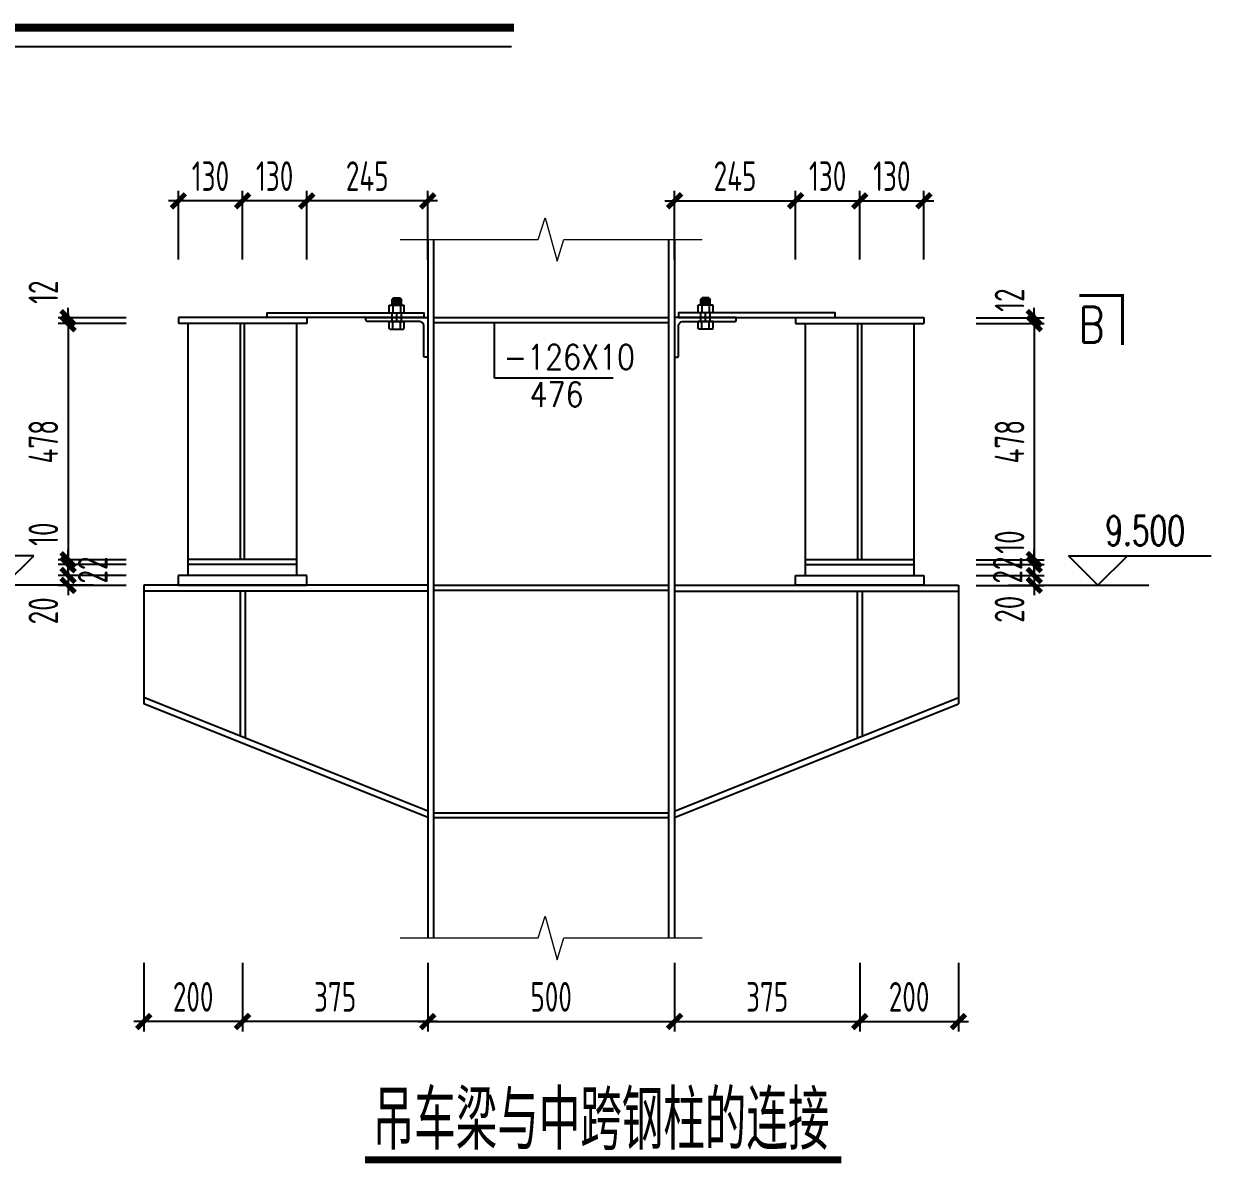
# Model space of a CAD drawing. Extents: x -1389621 to 57380, y -92505 to 283644.
# Drawn here: x -285983 to -273958, y 9654 to 21191 of the extents above; entities that cross this region are included whole.
import ezdxf

# ---------------------------------------------------------------- set-up
doc = ezdxf.new("R2010")
doc.units = 0
doc.header["$LTSCALE"] = 100
doc.header["$MEASUREMENT"] = 0
doc.linetypes.add('CENTER', pattern=[50.8, 31.75, -6.35, 6.35, -6.35])
doc.layers.get('0').update_dxf_attribs({"linetype": 'CONTINUOUS'})
doc.layers.get('Defpoints').update_dxf_attribs({"linetype": 'CONTINUOUS'})
for name, color, linetype in [('10', 7, 'CONTINUOUS'), ('20', 2, 'CONTINUOUS'), ('AXIS', 3, 'CONTINUOUS'), ('C', 6, 'CENTER'), ('D', 2, 'CONTINUOUS'), ('DIM', 3, 'CONTINUOUS'), ('DIM_ELEV', 3, 'CONTINUOUS'), ('DIM_SYMB', 3, 'CONTINUOUS'), ('G', 1, 'CONTINUOUS'), ('L', 7, 'CONTINUOUS'), ('M_Prof', 2, 'CONTINUOUS'), ('钢板标注', 253, 'CONTINUOUS')]:
    doc.layers.add(name, color=color, linetype=linetype)
doc.layers.add('PUB_TEXT', color=7, linetype='CONTINUOUS', lineweight=15)
doc.layers.add('THIN', color=7, linetype='CONTINUOUS', lineweight=0)
doc.styles.add('_HZTXT', font='txt.shx', dxfattribs={"width": 0.7, "bigfont": 'HZTXT.shx'})
doc.styles.add('_TCH_DIM', font='SIMPLEX', dxfattribs={"bigfont": 'GBCBIG'})
doc.styles.add('HZJ', font='simplex.shx', dxfattribs={"width": 0.7, "bigfont": 'fjktxt.shx'})
doc.styles.get("Standard").update_dxf_attribs({"font": 'txt', "height": 3, "bigfont": 'hztxt'})
doc.styles.add('TSSD_Dimension', font='tssdeng.shx', dxfattribs={"width": 0.7, "bigfont": 'hztxt.shx'})
doc.dimstyles.new('TSSD_100_100', dxfattribs={"dimtxt": 300, "dimasz": 100, "dimexe": 100, "dimexo": 250, "dimgap": 100, "dimtad": 1, "dimdec": 0, "dimzin": 0, "dimdsep": 46, "dimtxsty": 'TSSD_Dimension', "dimblk": 'ARCHTICK', "dimblk1": 'ARCHTICK', "dimblk2": 'ARCHTICK', "dimcen": 0, "dimdle": 100, "dimclrt": 7, "dimadec": 0, "dimazin": 0, "dimtfac": 1, "dimtdec": 0, "dimtix": 1, "dimtmove": 2, "dimatfit": 3, "dimfxl": 0, "dimtolj": 1, "dimtzin": 0, "dimarcsym": 0})

# ---------------------------------------------------------------- blocks, each defined once
blk = doc.blocks.new('_ArchTick')
at = {"color": 0, "linetype": 'ByBlock'}
blk.add_lwpolyline([(-0.71, -0.71, 0.5, 0.5, 0), (0.71, 0.71, 0.5, 0.5, 0)], format="xyseb", dxfattribs=at)
blk = doc.blocks.new('*D2360')
at = {"layer": 'Defpoints', "color": 0, "ltscale": 100}
for p in [(-281893, 11935), (-279393, 11935), (-279393, 11089)]:
    blk.add_point(p, dxfattribs=at)
at = {"layer": 'DIM', "color": 0, "lineweight": -2, "ltscale": 100}
for p, q in [((-281893, 11685), (-281893, 10989)), ((-279393, 11685), (-279393, 10989)), ((-281993, 11089), (-279293, 11089))]:
    blk.add_line(p, q, dxfattribs=at)
at = {"layer": 'DIM', "color": 0, "lineweight": -2, "ltscale": 100, "xscale": 100, "yscale": 100, "zscale": 100, "rotation": 180}
blk.add_blockref('_ArchTick', (-281893, 11089), dxfattribs=at)
at = {"layer": 'DIM', "color": 0, "lineweight": -2, "ltscale": 100, "xscale": 100, "yscale": 100, "zscale": 100}
blk.add_blockref('_ArchTick', (-279393, 11089), dxfattribs=at)
at = {"layer": 'DIM', "color": 7, "ltscale": 100, "insert": (-280643, 11339), "char_height": 300, "attachment_point": 5, "style": 'TSSD_Dimension'}
blk.add_mtext('\\A1;500', dxfattribs=at)
blk = doc.blocks.new('*D2361')
at = {"layer": 'Defpoints', "color": 0, "ltscale": 100}
for p in [(-277518, 11935), (-276518, 11935), (-276518, 11089)]:
    blk.add_point(p, dxfattribs=at)
at = {"layer": 'DIM', "color": 0, "lineweight": -2, "ltscale": 100}
for p, q in [((-277518, 11685), (-277518, 10989)), ((-276518, 11685), (-276518, 10989)), ((-277618, 11089), (-276418, 11089))]:
    blk.add_line(p, q, dxfattribs=at)
at = {"layer": 'DIM', "color": 0, "lineweight": -2, "ltscale": 100, "xscale": 100, "yscale": 100, "zscale": 100, "rotation": 180}
blk.add_blockref('_ArchTick', (-277518, 11089), dxfattribs=at)
at = {"layer": 'DIM', "color": 0, "lineweight": -2, "ltscale": 100, "xscale": 100, "yscale": 100, "zscale": 100}
blk.add_blockref('_ArchTick', (-276518, 11089), dxfattribs=at)
at = {"layer": 'DIM', "color": 7, "ltscale": 100, "insert": (-277018, 11339), "char_height": 300, "attachment_point": 5, "style": 'TSSD_Dimension'}
blk.add_mtext('\\A1;200', dxfattribs=at)
blk = doc.blocks.new('*D2362')
at = {"layer": 'Defpoints', "color": 0, "ltscale": 100}
for p in [(-279393, 11935), (-277518, 11935), (-277518, 11089)]:
    blk.add_point(p, dxfattribs=at)
at = {"layer": 'DIM', "color": 0, "lineweight": -2, "ltscale": 100}
for p, q in [((-279393, 11685), (-279393, 10989)), ((-277518, 11685), (-277518, 10989)), ((-279493, 11089), (-277418, 11089))]:
    blk.add_line(p, q, dxfattribs=at)
at = {"layer": 'DIM', "color": 0, "lineweight": -2, "ltscale": 100, "xscale": 100, "yscale": 100, "zscale": 100, "rotation": 180}
blk.add_blockref('_ArchTick', (-279393, 11089), dxfattribs=at)
at = {"layer": 'DIM', "color": 0, "lineweight": -2, "ltscale": 100, "xscale": 100, "yscale": 100, "zscale": 100}
blk.add_blockref('_ArchTick', (-277518, 11089), dxfattribs=at)
at = {"layer": 'DIM', "color": 7, "ltscale": 100, "insert": (-278455, 11339), "char_height": 300, "attachment_point": 5, "style": 'TSSD_Dimension'}
blk.add_mtext('\\A1;375', dxfattribs=at)
blk = doc.blocks.new('A$C14090232')
for p, q in [((8, 316), (0, 309)), ((0, 309), (0, 241)), ((151, 241), (0, 241)), ((144, 316), (8, 316)), ((28, 241), (28, 151)), ((38, 316), (38, 241)), ((113, 316), (113, 241)), ((122, 241), (122, 151)), ((144, 316), (151, 309)), ((151, 309), (151, 241)), ((151, 151), (0, 151)), ((0, 151), (0, 75)), ((38, 75), (38, 151)), ((113, 75), (113, 151)), ((151, 151), (151, 75)), ((151, 75), (0, 75)), ((28, 75), (28, 14)), ((28, 14), (42, 0)), ((108, 0), (122, 14)), ((122, 75), (122, 14)), ((108, 0), (42, 0))]:
    blk.add_line(p, q)
for centre, start, end in [((33, 311), 1.7003, 89.2698), ((43, 311), 90.7302, 178.2997), ((108, 311), 1.7003, 89.2698), ((118, 311), 90.7302, 178.2997), ((33, 80), 270.7302, 358.2997), ((43, 80), 181.7003, 269.2698), ((108, 80), 270.7302, 358.2997), ((118, 80), 181.7003, 269.2698)]:
    blk.add_arc(centre, 4.97, start, end)
at = {"layer": 'C'}
blk.add_line((75, 241), (75, 151), dxfattribs=at)
at = {"layer": 'D'}
for p, q in [((122, 71), (28, 71)), ((122, 61), (28, 61)), ((122, 52), (28, 52)), ((122, 42), (28, 42)), ((122, 33), (28, 33)), ((122, 24), (28, 24)), ((122, 14), (28, 14))]:
    blk.add_line(p, q, dxfattribs=at)
blk = doc.blocks.new('*D2363')
at = {"layer": 'Defpoints', "color": 0, "ltscale": 100}
for p in [(-276868, 19398), (-277518, 18555), (-276868, 18555)]:
    blk.add_point(p, dxfattribs=at)
at = {"layer": 'DIM', "color": 0, "lineweight": -2, "ltscale": 100}
for p, q in [((-277518, 18805), (-277518, 19498)), ((-276868, 18805), (-276868, 19498)), ((-277618, 19398), (-276768, 19398))]:
    blk.add_line(p, q, dxfattribs=at)
at = {"layer": 'DIM', "color": 0, "lineweight": -2, "ltscale": 100, "xscale": 100, "yscale": 100, "zscale": 100, "rotation": 180}
blk.add_blockref('_ArchTick', (-277518, 19398), dxfattribs=at)
at = {"layer": 'DIM', "color": 0, "lineweight": -2, "ltscale": 100, "xscale": 100, "yscale": 100, "zscale": 100}
blk.add_blockref('_ArchTick', (-276868, 19398), dxfattribs=at)
at = {"layer": 'DIM', "color": 7, "ltscale": 100, "insert": (-277193, 19648), "char_height": 300, "attachment_point": 5, "style": 'TSSD_Dimension'}
blk.add_mtext('\\A1;130', dxfattribs=at)
blk = doc.blocks.new('*D2364')
at = {"layer": 'Defpoints', "color": 0, "ltscale": 100}
for p in [(-277518, 19398), (-278168, 18555), (-277518, 18555)]:
    blk.add_point(p, dxfattribs=at)
at = {"layer": 'DIM', "color": 0, "lineweight": -2, "ltscale": 100}
for p, q in [((-278168, 18805), (-278168, 19498)), ((-277518, 18805), (-277518, 19498)), ((-278268, 19398), (-277418, 19398))]:
    blk.add_line(p, q, dxfattribs=at)
at = {"layer": 'DIM', "color": 0, "lineweight": -2, "ltscale": 100, "xscale": 100, "yscale": 100, "zscale": 100, "rotation": 180}
blk.add_blockref('_ArchTick', (-278168, 19398), dxfattribs=at)
at = {"layer": 'DIM', "color": 0, "lineweight": -2, "ltscale": 100, "xscale": 100, "yscale": 100, "zscale": 100}
blk.add_blockref('_ArchTick', (-277518, 19398), dxfattribs=at)
at = {"layer": 'DIM', "color": 7, "ltscale": 100, "insert": (-277843, 19648), "char_height": 300, "attachment_point": 5, "style": 'TSSD_Dimension'}
blk.add_mtext('\\A1;130', dxfattribs=at)
blk = doc.blocks.new('*D2365')
at = {"layer": 'Defpoints', "color": 0, "ltscale": 100}
for p in [(-278168, 19398), (-279393, 18555), (-278168, 18555)]:
    blk.add_point(p, dxfattribs=at)
at = {"layer": 'DIM', "color": 0, "lineweight": -2, "ltscale": 100}
for p, q in [((-279393, 18805), (-279393, 19498)), ((-278168, 18805), (-278168, 19498)), ((-279493, 19398), (-278068, 19398))]:
    blk.add_line(p, q, dxfattribs=at)
at = {"layer": 'DIM', "color": 0, "lineweight": -2, "ltscale": 100, "xscale": 100, "yscale": 100, "zscale": 100, "rotation": 180}
blk.add_blockref('_ArchTick', (-279393, 19398), dxfattribs=at)
at = {"layer": 'DIM', "color": 0, "lineweight": -2, "ltscale": 100, "xscale": 100, "yscale": 100, "zscale": 100}
blk.add_blockref('_ArchTick', (-278168, 19398), dxfattribs=at)
at = {"layer": 'DIM', "color": 7, "ltscale": 100, "insert": (-278781, 19648), "char_height": 300, "attachment_point": 5, "style": 'TSSD_Dimension'}
blk.add_mtext('\\A1;245', dxfattribs=at)
blk = doc.blocks.new('*D2366')
at = {"layer": 'Defpoints', "color": 0, "ltscale": 100}
for p in [(-276588, 18215), (-276588, 18155), (-275751, 18155)]:
    blk.add_point(p, dxfattribs=at)
at = {"layer": 'DIM', "color": 0, "lineweight": -2, "ltscale": 100}
for p, q in [((-275751, 18215), (-275751, 18315)), ((-276338, 18215), (-275651, 18215)), ((-275751, 18215), (-275751, 18155)), ((-276338, 18155), (-275651, 18155)), ((-275751, 18155), (-275751, 18055))]:
    blk.add_line(p, q, dxfattribs=at)
at = {"layer": 'DIM', "color": 0, "lineweight": -2, "ltscale": 100, "xscale": 100, "yscale": 100, "zscale": 100}
for p, rotation in [((-275751, 18215), 270), ((-275751, 18155), 90)]:
    blk.add_blockref('_ArchTick', p, dxfattribs=dict(at, rotation=rotation))
at = {"layer": 'DIM', "color": 7, "ltscale": 100, "insert": (-276001, 18393), "char_height": 300, "attachment_point": 5, "rotation": 90, "style": 'TSSD_Dimension'}
blk.add_mtext('\\A1;12', dxfattribs=at)
blk = doc.blocks.new('*D2367')
at = {"layer": 'Defpoints', "color": 0, "ltscale": 100}
for p in [(-276588, 18155), (-276588, 15765), (-275751, 15765)]:
    blk.add_point(p, dxfattribs=at)
at = {"layer": 'DIM', "color": 0, "lineweight": -2, "ltscale": 100}
for p, q in [((-275751, 18255), (-275751, 15665)), ((-276338, 18155), (-275651, 18155)), ((-276338, 15765), (-275651, 15765))]:
    blk.add_line(p, q, dxfattribs=at)
at = {"layer": 'DIM', "color": 0, "lineweight": -2, "ltscale": 100, "xscale": 100, "yscale": 100, "zscale": 100}
for p, rotation in [((-275751, 18155), 90), ((-275751, 15765), 270)]:
    blk.add_blockref('_ArchTick', p, dxfattribs=dict(at, rotation=rotation))
at = {"layer": 'DIM', "color": 7, "ltscale": 100, "insert": (-276001, 16960), "char_height": 300, "attachment_point": 5, "rotation": 90, "style": 'TSSD_Dimension'}
blk.add_mtext('\\A1;478', dxfattribs=at)
blk = doc.blocks.new('*D2368')
at = {"layer": 'Defpoints', "color": 0, "ltscale": 100}
for p in [(-276588, 15765), (-276588, 15715), (-275751, 15715)]:
    blk.add_point(p, dxfattribs=at)
at = {"layer": 'DIM', "color": 0, "lineweight": -2, "ltscale": 100}
for p, q in [((-276338, 15765), (-275651, 15765)), ((-275751, 15765), (-275751, 15865)), ((-275751, 15765), (-275751, 15715)), ((-276338, 15715), (-275651, 15715)), ((-275751, 15715), (-275751, 15615))]:
    blk.add_line(p, q, dxfattribs=at)
at = {"layer": 'DIM', "color": 0, "lineweight": -2, "ltscale": 100, "xscale": 100, "yscale": 100, "zscale": 100}
for p, rotation in [((-275751, 15765), 270), ((-275751, 15715), 90)]:
    blk.add_blockref('_ArchTick', p, dxfattribs=dict(at, rotation=rotation))
at = {"layer": 'DIM', "color": 7, "ltscale": 100, "insert": (-276001, 15943), "char_height": 300, "attachment_point": 5, "rotation": 90, "style": 'TSSD_Dimension'}
blk.add_mtext('\\A1;10', dxfattribs=at)
blk = doc.blocks.new('*D2369')
at = {"layer": 'Defpoints', "color": 0, "ltscale": 100}
for p in [(-276588, 15715), (-276588, 15605), (-275751, 15605)]:
    blk.add_point(p, dxfattribs=at)
at = {"layer": 'DIM', "color": 0, "lineweight": -2, "ltscale": 100}
for p, q in [((-275751, 15715), (-275751, 15815)), ((-276338, 15715), (-275651, 15715)), ((-275751, 15715), (-275751, 15605)), ((-276338, 15605), (-275651, 15605)), ((-275751, 15605), (-275751, 15505))]:
    blk.add_line(p, q, dxfattribs=at)
at = {"layer": 'DIM', "color": 0, "lineweight": -2, "ltscale": 100, "xscale": 100, "yscale": 100, "zscale": 100}
for p, rotation in [((-275751, 15715), 270), ((-275751, 15605), 90)]:
    blk.add_blockref('_ArchTick', p, dxfattribs=dict(at, rotation=rotation))
at = {"layer": 'DIM', "color": 7, "ltscale": 100, "insert": (-276020, 15660), "char_height": 300, "attachment_point": 5, "rotation": 90, "style": 'TSSD_Dimension'}
blk.add_mtext('\\A1;22', dxfattribs=at)
blk = doc.blocks.new('*D2370')
at = {"layer": 'Defpoints', "color": 0, "ltscale": 100}
for p in [(-276588, 15605), (-276588, 15505), (-275751, 15505)]:
    blk.add_point(p, dxfattribs=at)
at = {"layer": 'DIM', "color": 0, "lineweight": -2, "ltscale": 100}
for p, q in [((-275751, 15605), (-275751, 15705)), ((-276338, 15605), (-275651, 15605)), ((-275751, 15605), (-275751, 15505)), ((-276338, 15505), (-275651, 15505)), ((-275751, 15505), (-275751, 15405))]:
    blk.add_line(p, q, dxfattribs=at)
at = {"layer": 'DIM', "color": 0, "lineweight": -2, "ltscale": 100, "xscale": 100, "yscale": 100, "zscale": 100}
for p, rotation in [((-275751, 15605), 270), ((-275751, 15505), 90)]:
    blk.add_blockref('_ArchTick', p, dxfattribs=dict(at, rotation=rotation))
at = {"layer": 'DIM', "color": 7, "ltscale": 100, "insert": (-276001, 15263), "char_height": 300, "attachment_point": 5, "rotation": 90, "style": 'TSSD_Dimension'}
blk.add_mtext('\\A1;20', dxfattribs=at)
blk = doc.blocks.new('*D2371')
at = {"layer": 'Defpoints', "color": 0, "ltscale": 100}
for p in [(-284768, 11935), (-283768, 11935), (-284768, 11089)]:
    blk.add_point(p, dxfattribs=at)
at = {"layer": 'DIM', "color": 0, "lineweight": -2, "ltscale": 100}
for p, q in [((-284768, 11685), (-284768, 10989)), ((-283768, 11685), (-283768, 10989)), ((-283668, 11089), (-284868, 11089))]:
    blk.add_line(p, q, dxfattribs=at)
at = {"layer": 'DIM', "color": 0, "lineweight": -2, "ltscale": 100, "xscale": 100, "yscale": 100, "zscale": 100, "rotation": 180}
blk.add_blockref('_ArchTick', (-284768, 11089), dxfattribs=at)
at = {"layer": 'DIM', "color": 0, "lineweight": -2, "ltscale": 100, "xscale": 100, "yscale": 100, "zscale": 100}
blk.add_blockref('_ArchTick', (-283768, 11089), dxfattribs=at)
at = {"layer": 'DIM', "color": 7, "ltscale": 100, "insert": (-284268, 11339), "char_height": 300, "attachment_point": 5, "style": 'TSSD_Dimension'}
blk.add_mtext('\\A1;200', dxfattribs=at)
blk = doc.blocks.new('*D2372')
at = {"layer": 'Defpoints', "color": 0, "ltscale": 100}
for p in [(-283768, 11935), (-281893, 11935), (-283768, 11089)]:
    blk.add_point(p, dxfattribs=at)
at = {"layer": 'DIM', "color": 0, "lineweight": -2, "ltscale": 100}
for p, q in [((-283768, 11685), (-283768, 10989)), ((-281893, 11685), (-281893, 10989)), ((-281793, 11089), (-283868, 11089))]:
    blk.add_line(p, q, dxfattribs=at)
at = {"layer": 'DIM', "color": 0, "lineweight": -2, "ltscale": 100, "xscale": 100, "yscale": 100, "zscale": 100, "rotation": 180}
blk.add_blockref('_ArchTick', (-283768, 11089), dxfattribs=at)
at = {"layer": 'DIM', "color": 0, "lineweight": -2, "ltscale": 100, "xscale": 100, "yscale": 100, "zscale": 100}
blk.add_blockref('_ArchTick', (-281893, 11089), dxfattribs=at)
at = {"layer": 'DIM', "color": 7, "ltscale": 100, "insert": (-282830, 11339), "char_height": 300, "attachment_point": 5, "style": 'TSSD_Dimension'}
blk.add_mtext('\\A1;375', dxfattribs=at)
blk = doc.blocks.new('*D2373')
at = {"layer": 'Defpoints', "color": 0, "ltscale": 100}
for p in [(-284418, 19398), (-284418, 18555), (-283768, 18555)]:
    blk.add_point(p, dxfattribs=at)
at = {"layer": 'DIM', "color": 0, "lineweight": -2, "ltscale": 100}
for p, q in [((-284418, 18805), (-284418, 19498)), ((-283768, 18805), (-283768, 19498)), ((-283668, 19398), (-284518, 19398))]:
    blk.add_line(p, q, dxfattribs=at)
at = {"layer": 'DIM', "color": 0, "lineweight": -2, "ltscale": 100, "xscale": 100, "yscale": 100, "zscale": 100, "rotation": 180}
blk.add_blockref('_ArchTick', (-284418, 19398), dxfattribs=at)
at = {"layer": 'DIM', "color": 0, "lineweight": -2, "ltscale": 100, "xscale": 100, "yscale": 100, "zscale": 100}
blk.add_blockref('_ArchTick', (-283768, 19398), dxfattribs=at)
at = {"layer": 'DIM', "color": 7, "ltscale": 100, "insert": (-284093, 19648), "char_height": 300, "attachment_point": 5, "style": 'TSSD_Dimension'}
blk.add_mtext('\\A1;130', dxfattribs=at)
blk = doc.blocks.new('*D2374')
at = {"layer": 'Defpoints', "color": 0, "ltscale": 100}
for p in [(-283768, 19398), (-283768, 18555), (-283118, 18555)]:
    blk.add_point(p, dxfattribs=at)
at = {"layer": 'DIM', "color": 0, "lineweight": -2, "ltscale": 100}
for p, q in [((-283768, 18805), (-283768, 19498)), ((-283118, 18805), (-283118, 19498)), ((-283018, 19398), (-283868, 19398))]:
    blk.add_line(p, q, dxfattribs=at)
at = {"layer": 'DIM', "color": 0, "lineweight": -2, "ltscale": 100, "xscale": 100, "yscale": 100, "zscale": 100, "rotation": 180}
blk.add_blockref('_ArchTick', (-283768, 19398), dxfattribs=at)
at = {"layer": 'DIM', "color": 0, "lineweight": -2, "ltscale": 100, "xscale": 100, "yscale": 100, "zscale": 100}
blk.add_blockref('_ArchTick', (-283118, 19398), dxfattribs=at)
at = {"layer": 'DIM', "color": 7, "ltscale": 100, "insert": (-283443, 19648), "char_height": 300, "attachment_point": 5, "style": 'TSSD_Dimension'}
blk.add_mtext('\\A1;130', dxfattribs=at)
blk = doc.blocks.new('*D2375')
at = {"layer": 'Defpoints', "color": 0, "ltscale": 100}
for p in [(-283118, 19398), (-283118, 18555), (-281893, 18555)]:
    blk.add_point(p, dxfattribs=at)
at = {"layer": 'DIM', "color": 0, "lineweight": -2, "ltscale": 100}
for p, q in [((-283118, 18805), (-283118, 19498)), ((-281893, 18805), (-281893, 19498)), ((-281793, 19398), (-283218, 19398))]:
    blk.add_line(p, q, dxfattribs=at)
at = {"layer": 'DIM', "color": 0, "lineweight": -2, "ltscale": 100, "xscale": 100, "yscale": 100, "zscale": 100, "rotation": 180}
blk.add_blockref('_ArchTick', (-283118, 19398), dxfattribs=at)
at = {"layer": 'DIM', "color": 0, "lineweight": -2, "ltscale": 100, "xscale": 100, "yscale": 100, "zscale": 100}
blk.add_blockref('_ArchTick', (-281893, 19398), dxfattribs=at)
at = {"layer": 'DIM', "color": 7, "ltscale": 100, "insert": (-282505, 19648), "char_height": 300, "attachment_point": 5, "style": 'TSSD_Dimension'}
blk.add_mtext('\\A1;245', dxfattribs=at)
blk = doc.blocks.new('*D2376')
at = {"layer": 'Defpoints', "color": 0, "ltscale": 100}
for p in [(-284698, 18155), (-285535, 15765), (-284698, 15765)]:
    blk.add_point(p, dxfattribs=at)
at = {"layer": 'DIM', "color": 0, "lineweight": -2, "ltscale": 100}
for p, q in [((-285535, 18255), (-285535, 15665)), ((-284948, 18155), (-285635, 18155)), ((-284948, 15765), (-285635, 15765))]:
    blk.add_line(p, q, dxfattribs=at)
at = {"layer": 'DIM', "color": 0, "lineweight": -2, "ltscale": 100, "xscale": 100, "yscale": 100, "zscale": 100}
for p, rotation in [((-285535, 18155), 90), ((-285535, 15765), 270)]:
    blk.add_blockref('_ArchTick', p, dxfattribs=dict(at, rotation=rotation))
at = {"layer": 'DIM', "color": 7, "ltscale": 100, "insert": (-285785, 16960), "char_height": 300, "attachment_point": 5, "rotation": 90, "style": 'TSSD_Dimension'}
blk.add_mtext('\\A1;478', dxfattribs=at)
blk = doc.blocks.new('*D2377')
at = {"layer": 'Defpoints', "color": 0, "ltscale": 100}
for p in [(-284698, 18215), (-285535, 18155), (-284698, 18155)]:
    blk.add_point(p, dxfattribs=at)
at = {"layer": 'DIM', "color": 0, "lineweight": -2, "ltscale": 100}
for p, q in [((-285535, 18215), (-285535, 18315)), ((-284948, 18215), (-285635, 18215)), ((-285535, 18215), (-285535, 18155)), ((-284948, 18155), (-285635, 18155)), ((-285535, 18155), (-285535, 18055))]:
    blk.add_line(p, q, dxfattribs=at)
at = {"layer": 'DIM', "color": 0, "lineweight": -2, "ltscale": 100, "xscale": 100, "yscale": 100, "zscale": 100}
for p, rotation in [((-285535, 18215), 270), ((-285535, 18155), 90)]:
    blk.add_blockref('_ArchTick', p, dxfattribs=dict(at, rotation=rotation))
at = {"layer": 'DIM', "color": 7, "ltscale": 100, "insert": (-285785, 18473), "char_height": 300, "attachment_point": 5, "rotation": 90, "style": 'TSSD_Dimension'}
blk.add_mtext('\\A1;12', dxfattribs=at)
blk = doc.blocks.new('*D2378')
at = {"layer": 'Defpoints', "color": 0, "ltscale": 100}
for p in [(-284698, 15765), (-285535, 15715), (-284698, 15715)]:
    blk.add_point(p, dxfattribs=at)
at = {"layer": 'DIM', "color": 0, "lineweight": -2, "ltscale": 100}
for p, q in [((-284948, 15765), (-285635, 15765)), ((-285535, 15765), (-285535, 15865)), ((-285535, 15765), (-285535, 15715)), ((-284948, 15715), (-285635, 15715)), ((-285535, 15715), (-285535, 15615))]:
    blk.add_line(p, q, dxfattribs=at)
at = {"layer": 'DIM', "color": 0, "lineweight": -2, "ltscale": 100, "xscale": 100, "yscale": 100, "zscale": 100}
for p, rotation in [((-285535, 15765), 270), ((-285535, 15715), 90)]:
    blk.add_blockref('_ArchTick', p, dxfattribs=dict(at, rotation=rotation))
at = {"layer": 'DIM', "color": 7, "ltscale": 100, "insert": (-285785, 16023), "char_height": 300, "attachment_point": 5, "rotation": 90, "style": 'TSSD_Dimension'}
blk.add_mtext('\\A1;10', dxfattribs=at)
blk = doc.blocks.new('*D2379')
at = {"layer": 'Defpoints', "color": 0, "ltscale": 100}
for p in [(-284698, 15715), (-285535, 15605), (-284698, 15605)]:
    blk.add_point(p, dxfattribs=at)
at = {"layer": 'DIM', "color": 0, "lineweight": -2, "ltscale": 100}
for p, q in [((-285535, 15715), (-285535, 15815)), ((-284948, 15715), (-285635, 15715)), ((-285535, 15715), (-285535, 15605)), ((-284948, 15605), (-285635, 15605)), ((-285535, 15605), (-285535, 15505))]:
    blk.add_line(p, q, dxfattribs=at)
at = {"layer": 'DIM', "color": 0, "lineweight": -2, "ltscale": 100, "xscale": 100, "yscale": 100, "zscale": 100}
for p, rotation in [((-285535, 15715), 270), ((-285535, 15605), 90)]:
    blk.add_blockref('_ArchTick', p, dxfattribs=dict(at, rotation=rotation))
at = {"layer": 'DIM', "color": 7, "ltscale": 100, "insert": (-285285, 15660), "char_height": 300, "attachment_point": 5, "rotation": 90, "style": 'TSSD_Dimension'}
blk.add_mtext('\\A1;22', dxfattribs=at)
blk = doc.blocks.new('*D2380')
at = {"layer": 'Defpoints', "color": 0, "ltscale": 100}
for p in [(-284698, 15605), (-285535, 15505), (-284698, 15505)]:
    blk.add_point(p, dxfattribs=at)
at = {"layer": 'DIM', "color": 0, "lineweight": -2, "ltscale": 100}
for p, q in [((-285535, 15605), (-285535, 15705)), ((-284948, 15605), (-285635, 15605)), ((-285535, 15605), (-285535, 15505)), ((-284948, 15505), (-285635, 15505)), ((-285535, 15505), (-285535, 15405))]:
    blk.add_line(p, q, dxfattribs=at)
at = {"layer": 'DIM', "color": 0, "lineweight": -2, "ltscale": 100, "xscale": 100, "yscale": 100, "zscale": 100}
for p, rotation in [((-285535, 15605), 270), ((-285535, 15505), 90)]:
    blk.add_blockref('_ArchTick', p, dxfattribs=dict(at, rotation=rotation))
at = {"layer": 'DIM', "color": 7, "ltscale": 100, "insert": (-285785, 15247), "char_height": 300, "attachment_point": 5, "rotation": 90, "style": 'TSSD_Dimension'}
blk.add_mtext('\\A1;20', dxfattribs=at)

msp = doc.modelspace()

# ---------------------------------------------------------------- linework, layer by layer
at = {"layer": '10', "ltscale": 100}
for p, q in [((-283117.986, 18215.361), (-284417.986, 18215.361)), ((-284417.986, 18215.361), (-284417.986, 18155.361)), ((-283117.986, 18215.361), (-283117.986, 18155.361)), ((-278168.011, 18215.361), (-276868.011, 18215.361)), ((-278168.011, 18215.361), (-278168.011, 18155.361)), ((-276868.011, 18215.361), (-276868.011, 18155.361)), ((-283117.986, 18155.361), (-284417.986, 18155.361)), ((-284317.986, 15605.361), (-284317.986, 18155.361)), ((-283787.986, 15765.361), (-283787.986, 18155.361)), ((-283747.986, 15765.361), (-283747.986, 18155.361)), ((-283217.986, 15605.361), (-283217.986, 18155.361)), ((-278168.011, 18155.361), (-276868.011, 18155.361)), ((-278068.011, 15605.361), (-278068.011, 18155.361)), ((-277538.011, 15765.361), (-277538.011, 18155.361)), ((-277498.011, 15765.361), (-277498.011, 18155.361)), ((-276968.011, 15605.361), (-276968.011, 18155.361)), ((-283217.986, 15765.361), (-284317.986, 15765.361)), ((-284317.986, 15715.361), (-284317.986, 15765.361)), ((-283217.986, 15715.361), (-283217.986, 15765.361)), ((-278068.011, 15765.361), (-276968.011, 15765.361)), ((-278068.011, 15715.361), (-278068.011, 15765.361)), ((-276968.011, 15715.361), (-276968.011, 15765.361)), ((-283217.986, 15715.361), (-284317.986, 15715.361)), ((-278068.011, 15715.361), (-276968.011, 15715.361)), ((-283217.986, 15605.361), (-284317.986, 15605.361)), ((-278068.011, 15605.361), (-276968.011, 15605.361))]:
    msp.add_line(p, q, dxfattribs=at)
for points in [[(-281932.999, 18215.361), (-283517.986, 18215.361), (-283517.986, 18265.361), (-281932.999, 18265.361)], [(-279352.999, 18215.361), (-277768.011, 18215.361), (-277768.011, 18265.361), (-279352.999, 18265.361)]]:
    msp.add_lwpolyline(points, close=True, dxfattribs=at)
at = {"layer": '20'}
for p, q in [((-281892.999, 19005.607), (-281892.999, 11935.027)), ((-281832.999, 19005.607), (-281832.999, 11935.027)), ((-279452.999, 19005.607), (-279452.999, 11935.027)), ((-279392.999, 19005.607), (-279392.999, 11935.027)), ((-281832.999, 18215.361), (-279452.999, 18215.361)), ((-281832.999, 18165.361), (-279452.999, 18165.361)), ((-284418.238, 15605.361), (-284418.238, 15505.335)), ((-283117.733, 15605.361), (-284418.238, 15605.361)), ((-283117.733, 15505.335), (-283117.733, 15605.361)), ((-278168.264, 15505.335), (-278168.264, 15605.361)), ((-278168.264, 15605.361), (-276867.759, 15605.361)), ((-276867.759, 15605.361), (-276867.759, 15505.335)), ((-281892.999, 15505.335), (-284767.999, 15505.335)), ((-284767.999, 15505.335), (-284767.999, 14305.335)), ((-281892.999, 15445.335), (-284767.999, 15445.335)), ((-284418.238, 15505.335), (-283117.733, 15505.335)), ((-283792.999, 15445.335), (-283792.999, 13979.957)), ((-283742.999, 15445.335), (-283742.999, 13959.957)), ((-281832.999, 15505.335), (-279452.999, 15505.335)), ((-281832.999, 15455.335), (-279452.999, 15455.335)), ((-279392.999, 15505.335), (-276517.999, 15505.335)), ((-279392.999, 15445.335), (-276517.999, 15445.335)), ((-276867.759, 15505.335), (-278168.264, 15505.335)), ((-277542.999, 15445.335), (-277542.999, 13959.957)), ((-277492.999, 15445.335), (-277492.999, 13979.957)), ((-276517.999, 15505.335), (-276517.999, 14305.335)), ((-281892.999, 13219.957), (-284767.999, 14369.957)), ((-279392.999, 13219.957), (-276517.999, 14369.957)), ((-281892.999, 13155.335), (-284767.999, 14305.335)), ((-279392.999, 13155.335), (-276517.999, 14305.335)), ((-281832.999, 13203.432), (-279452.999, 13203.432)), ((-281832.999, 13153.432), (-279452.999, 13153.432))]:
    msp.add_line(p, q, dxfattribs=at)
at = {"layer": 'AXIS', "color": 3}
msp.add_line((-286554.497, 20961.223), (-281042.711, 20961.223), dxfattribs=at)
at = {"layer": 'AXIS', "color": 3, "const_width": 80.08}
msp.add_lwpolyline([(-286551.973, 21150.7), (-281019.155, 21150.7)], dxfattribs=at)
at = {"layer": 'DIM_ELEV'}
for p, q in [((-285880.435, 15805.203), (-287327.619, 15805.203)), ((-286180.303, 15505.335), (-285880.435, 15805.203)), ((-275105.694, 15505.335), (-275405.562, 15805.203)), ((-275405.562, 15805.203), (-273958.378, 15805.203)), ((-275105.694, 15505.335), (-274805.826, 15805.203)), ((-285275.678, 15505.335), (-286693.963, 15505.335)), ((-276010.32, 15505.335), (-274592.034, 15505.335))]:
    msp.add_line(p, q, dxfattribs=at)
at = {"layer": 'DIM_SYMB', "const_width": 70.07}
msp.add_lwpolyline([(-282527.734, 9689.462), (-277704.523, 9689.462)], dxfattribs=at)
at = {"layer": 'G', "const_width": 30}
msp.add_lwpolyline([(-274855.734, 17939.427), (-274855.734, 18439.424), (-275292.937, 18439.424)], dxfattribs=at)
at = {"layer": 'M_Prof'}
for points in [[(-281892.999, 18215.361), (-281892.999, 17815.361), (-281919.665, 17815.361, -0.414213562), (-281932.999, 17828.694), (-281932.999, 18135.361, 0.414213562), (-281972.999, 18175.361), (-282504.665, 18175.361, -0.414213562), (-282517.999, 18188.694), (-282517.999, 18215.361)], [(-279392.999, 18215.361), (-279392.999, 17815.361), (-279366.332, 17815.361, 0.414213562), (-279352.999, 17828.694), (-279352.999, 18135.361, -0.414213562), (-279312.999, 18175.361), (-278781.332, 18175.361, 0.414213562), (-278767.999, 18188.694), (-278767.999, 18215.361)]]:
    msp.add_lwpolyline(points, format="xyb", close=True, dxfattribs=at)
at = {"layer": 'THIN', "ltscale": 100}
for points in [[(-282172.999, 19005.607), (-280772.999, 19005.607), (-280702.999, 19225.607), (-280582.999, 18785.607), (-280512.999, 19005.607), (-279112.999, 19005.607)], [(-282172.999, 11935.027), (-280772.999, 11935.027), (-280702.999, 12155.027), (-280582.999, 11715.027), (-280512.999, 11935.027), (-279112.999, 11935.027)]]:
    msp.add_lwpolyline(points, dxfattribs=at)
at = {"layer": '钢板标注'}
for p, q in [((-281215.7, 17601.943), (-281215.7, 18165.361)), ((-280015.7, 17601.943), (-281215.7, 17601.943))]:
    msp.add_line(p, q, dxfattribs=at)

# ---------------------------------------------------------------- block references
at = {"layer": '10', "ltscale": 100, "rotation": 180}
msp.add_blockref('A$C14090232', (-282131.55, 18416.039), dxfattribs=at)
at = {"layer": '10', "ltscale": 100, "xscale": -1, "rotation": 180}
msp.add_blockref('A$C14090232', (-279154.447, 18416.039), dxfattribs=at)

# ---------------------------------------------------------------- texts
at = {"style": '_HZTXT', "width": 0.7}
msp.add_text('吊车梁与中跨钢柱的连接', height=600.60015, dxfattribs=at).set_placement((-282449.915, 9790.491))
at = {"layer": 'L', "style": 'HZJ', "width": 0.8}
msp.add_text('B', height=363.243, dxfattribs=at).set_placement((-275301.002, 17962.797))
at = {"layer": 'PUB_TEXT', "style": '_TCH_DIM', "width": 0.705882}
msp.add_text('9.500', height=297.3691, dxfattribs=at).set_placement((-275032.853, 15910.157))
at = {"layer": '钢板标注', "width": 0.85}
for s, p in [('-126X10', (-281123.201, 17691.943)), ('476', (-280860.701, 17313.761))]:
    msp.add_text(s, height=250, dxfattribs=at).set_placement(p)

# ---------------------------------------------------------------- dimensions: what is measured, and where the dimension line sits
at = {"layer": 'DIM', "ltscale": 100}
for base, p1, p2, angle, text, picture, middle in [((-284417.986, 19398.285), (-283767.986, 18555.361), (-284417.986, 18555.361), 180, '130', '*D2373', (-284092.986, 19648.285)), ((-283767.986, 19398.285), (-283117.986, 18555.361), (-283767.986, 18555.361), 180, '130', '*D2374', (-283442.986, 19648.285)), ((-283117.986, 19398.285), (-281892.999, 18555.361), (-283117.986, 18555.361), 180, '245', '*D2375', (-282505.492, 19648.285)), ((-285534.566, 15765.361), (-284697.678, 18155.361), (-284697.678, 15765.361), 90, '478', '*D2376', (-285784.566, 16960.361)), ((-275751.432, 15765.361), (-276588.319, 18155.361), (-276588.319, 15765.361), 90, '478', '*D2367', (-276001.432, 16960.361)), ((-284767.999, 11089.038), (-283767.999, 11935.027), (-284767.999, 11935.027), 180, '200', '*D2371', (-284267.999, 11339.038)), ((-283767.999, 11089.038), (-281892.999, 11935.027), (-283767.999, 11935.027), 180, '375', '*D2372', (-282830.499, 11339.038))]:
    dim = msp.add_linear_dim(base=base, p1=p1, p2=p2, angle=angle, text=text, dimstyle='TSSD_100_100', dxfattribs=at)
    dim.commit()
    dim.dimension.update_dxf_attribs({"geometry": picture, "text_midpoint": middle})
for base, p1, p2, text, picture, middle in [((-278168.011, 19398.285), (-279392.999, 18555.361), (-278168.011, 18555.361), '245', '*D2365', (-278780.505, 19648.285)), ((-277518.011, 19398.285), (-278168.011, 18555.361), (-277518.011, 18555.361), '130', '*D2364', (-277843.011, 19648.285)), ((-276868.011, 19398.285), (-277518.011, 18555.361), (-276868.011, 18555.361), '130', '*D2363', (-277193.011, 19648.285)), ((-279392.999, 11089.038), (-281892.999, 11935.027), (-279392.999, 11935.027), '500', '*D2360', (-280642.999, 11339.038)), ((-277517.999, 11089.038), (-279392.999, 11935.027), (-277517.999, 11935.027), '375', '*D2362', (-278455.499, 11339.038)), ((-276517.999, 11089.038), (-277517.999, 11935.027), (-276517.999, 11935.027), '200', '*D2361', (-277017.999, 11339.038))]:
    dim = msp.add_linear_dim(base=base, p1=p1, p2=p2, text=text, dimstyle='TSSD_100_100', dxfattribs=at)
    dim.commit()
    dim.dimension.update_dxf_attribs({"geometry": picture, "text_midpoint": middle})
for base, p1, p2, text, picture, middle in [((-285534.566, 18155.361), (-284697.678, 18215.361), (-284697.678, 18155.361), '12', '*D2377', (-285784.566, 18473.437)), ((-275751.432, 18155.361), (-276588.319, 18215.361), (-276588.319, 18155.361), '12', '*D2366', (-276001.432, 18392.668)), ((-285534.566, 15715.361), (-284697.678, 15765.361), (-284697.678, 15715.361), '10', '*D2378', (-285784.566, 16023.437)), ((-275751.432, 15715.361), (-276588.319, 15765.361), (-276588.319, 15715.361), '10', '*D2368', (-276001.432, 15942.668)), ((-285534.566, 15605.361), (-284697.678, 15715.361), (-284697.678, 15605.361), '22', '*D2379', (-285284.566, 15660.361)), ((-275751.432, 15605.361), (-276588.319, 15715.361), (-276588.319, 15605.361), '22', '*D2369', (-276019.634, 15660.361)), ((-285534.566, 15505.335), (-284697.678, 15605.361), (-284697.678, 15505.335), '20', '*D2380', (-285784.566, 15247.258)), ((-275751.432, 15505.335), (-276588.319, 15605.361), (-276588.319, 15505.335), '20', '*D2370', (-276001.432, 15263.412))]:
    dim = msp.add_linear_dim(base=base, p1=p1, p2=p2, angle=90, text=text, dimstyle='TSSD_100_100', dxfattribs=at)
    dim.commit()
    dim.dimension.update_dxf_attribs({"geometry": picture, "text_midpoint": middle, "dimtype": 160})

doc.saveas('drawing.dxf')
